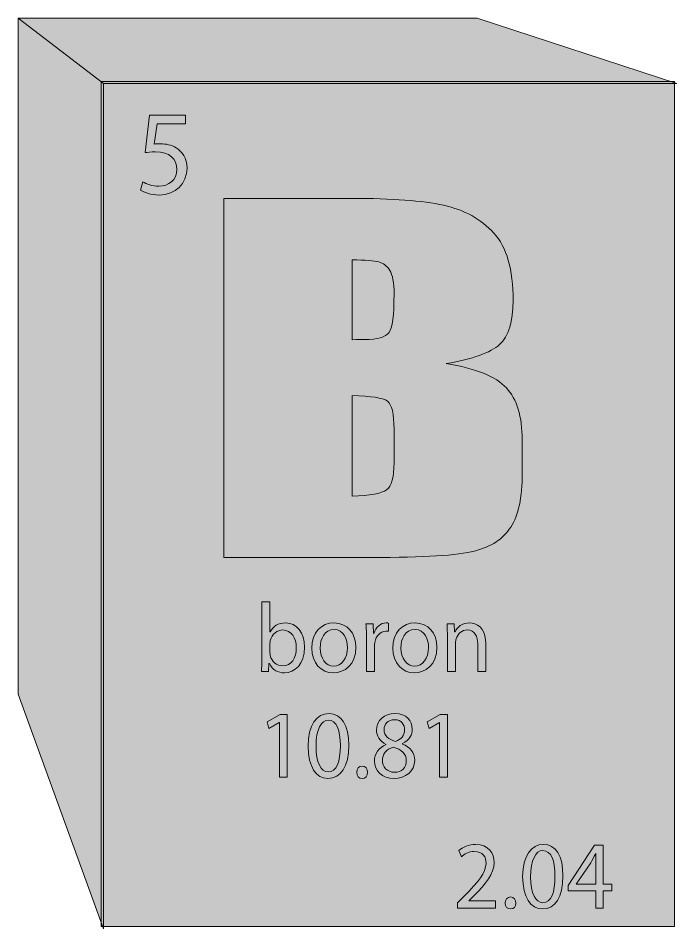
# Model space of a CAD drawing. Extents: x 256 to 1544, y -1075 to -817.
# Drawn here: x 917.6 to 1103.3, y -1073.6 to -816.9 of the extents above; entities that cross this region are included whole.
import ezdxf

# ---------------------------------------------------------------- set-up
doc = ezdxf.new("R2010")
doc.units = 0
doc.header["$MEASUREMENT"] = 0
doc.layers.add('katman 1', color=7, linetype='Continuous')

# ---------------------------------------------------------------- blocks, each defined once
blk = doc.blocks.new('block 5')
at = {"layer": 'katman 1', "true_color": 0x00d41d}
h = blk.add_hatch(color=102, dxfattribs=at)
h.dxf.hatch_style = 2
h.paths.add_polyline_path([(941.6, -835.37), (917.56, -816.93), (1047.04, -816.93), (1103.31, -835.37)])
h = blk.add_hatch(color=102, dxfattribs=at)
h.dxf.hatch_style = 2
h.paths.add_polyline_path([(941.6, -1073.6), (917.56, -1007.44), (917.56, -816.93), (941.6, -835.37)])
at = {"layer": 'katman 1', "true_color": 0x008000}
h = blk.add_hatch(color=96, dxfattribs=at)
h.dxf.hatch_style = 2
h.paths.add_polyline_path([(941, -834.74), (1102.7, -834.74), (1102.7, -1072.97), (941, -1072.97)])
at = {"layer": 'katman 1', "true_color": 0xffffff}
h = blk.add_hatch(color=7, dxfattribs=at)
h.dxf.hatch_style = 2
edge = h.paths.add_edge_path()
edge.add_spline(control_points=[(964.71, -846.71), (964.71, -846.71), (956.77, -846.71), (956.77, -846.71), (956.77, -846.71), (955.94, -852.44), (955.94, -852.44), (956.41, -852.32), (956.89, -852.32), (957.6, -852.32), (959.26, -852.32), (960.8, -852.69), (962.1, -853.44), (963.76, -854.44), (965.18, -856.43), (965.18, -859.17), (965.18, -863.53), (961.86, -866.77), (957.36, -866.77), (954.99, -866.77), (953.1, -866.02), (952.03, -865.4), (952.03, -865.4), (952.74, -863.03), (952.74, -863.03), (953.69, -863.66), (955.35, -864.28), (957.24, -864.28), (959.97, -864.28), (962.34, -862.53), (962.34, -859.54), (962.22, -856.68), (960.44, -854.56), (956.17, -854.56), (954.99, -854.56), (954.04, -854.81), (953.33, -854.81), (953.33, -854.81), (954.63, -844.22), (954.63, -844.22), (954.63, -844.22), (964.7, -844.22), (964.7, -844.22), (964.7, -844.22), (964.7, -846.71), (964.7, -846.71), (964.7, -846.71), (964.71, -846.71), (964.71, -846.71)], knot_values=[0, 0, 0, 0, 1, 1, 1, 2, 2, 2, 3, 3, 3, 4, 4, 4, 5, 5, 5, 6, 6, 6, 7, 7, 7, 8, 8, 8, 9, 9, 9, 10, 10, 10, 11, 11, 11, 12, 12, 12, 13, 13, 13, 14, 14, 14, 15, 15, 15, 16, 16, 16, 16], degree=3, periodic=1)
h = blk.add_hatch(color=7, dxfattribs=at)
h.dxf.hatch_style = 2
edge = h.paths.add_edge_path()
edge.add_spline(control_points=[(986.15, -1001.09), (986.27, -1000.22), (986.27, -998.84), (986.27, -997.6), (986.27, -997.6), (986.27, -981.4), (986.27, -981.4), (986.27, -981.4), (988.52, -981.4), (988.52, -981.4), (988.52, -981.4), (988.52, -989.87), (988.52, -989.87), (988.52, -989.87), (988.64, -989.87), (988.64, -989.87), (989.46, -988.38), (990.89, -987.38), (993.02, -987.38), (996.1, -987.38), (998.35, -990.12), (998.35, -994.23), (998.35, -999.09), (995.51, -1001.46), (992.66, -1001.46), (990.77, -1001.46), (989.35, -1000.71), (988.4, -998.84), (988.4, -998.84), (988.28, -998.84), (988.28, -998.84), (988.28, -998.84), (988.16, -1001.09), (988.16, -1001.09), (988.16, -1001.09), (986.15, -1001.09), (986.15, -1001.09), (986.15, -1001.09), (986.15, -1001.09), (986.15, -1001.09)], knot_values=[0, 0, 0, 0, 1, 1, 1, 2, 2, 2, 3, 3, 3, 4, 4, 4, 5, 5, 5, 6, 6, 6, 7, 7, 7, 8, 8, 8, 9, 9, 9, 10, 10, 10, 11, 11, 11, 12, 12, 12, 13, 13, 13, 13], degree=3, periodic=1)
edge = h.paths.add_edge_path()
edge.add_spline(control_points=[(988.52, -995.73), (988.52, -995.73), (988.52, -995.73), (988.52, -995.73), (988.52, -995.98), (988.64, -996.35), (988.64, -996.6), (989.11, -998.35), (990.41, -999.47), (992.19, -999.47), (994.56, -999.47), (995.98, -997.35), (995.98, -994.36), (995.98, -991.62), (994.68, -989.38), (992.19, -989.38), (990.65, -989.38), (989.11, -990.5), (988.64, -992.37), (988.64, -992.62), (988.52, -992.99), (988.52, -993.36), (988.52, -993.36), (988.52, -995.73), (988.52, -995.73)], knot_values=[0, 0, 0, 0, 1, 1, 1, 2, 2, 2, 3, 3, 3, 4, 4, 4, 5, 5, 5, 6, 6, 6, 7, 7, 7, 8, 8, 8, 8], degree=3, periodic=1)
h = blk.add_hatch(color=7, dxfattribs=at)
h.dxf.hatch_style = 2
edge = h.paths.add_edge_path()
edge.add_spline(control_points=[(1012.8, -994.23), (1012.8, -999.22), (1009.6, -1001.46), (1006.4, -1001.46), (1002.97, -1001.46), (1000.36, -998.72), (1000.36, -994.48), (1000.36, -990), (1003.09, -987.38), (1006.64, -987.38), (1010.31, -987.38), (1012.8, -990.25), (1012.8, -994.23)], knot_values=[0, 0, 0, 0, 1, 1, 1, 2, 2, 2, 3, 3, 3, 4, 4, 4, 4], degree=3, periodic=1)
edge = h.paths.add_edge_path()
edge.add_spline(control_points=[(1002.73, -994.48), (1002.73, -994.48), (1002.73, -994.48), (1002.73, -994.48), (1002.73, -997.35), (1004.27, -999.59), (1006.52, -999.59), (1008.77, -999.59), (1010.43, -997.35), (1010.43, -994.36), (1010.43, -992.12), (1009.37, -989.25), (1006.64, -989.25), (1003.92, -989.25), (1002.73, -991.87), (1002.73, -994.48)], knot_values=[0, 0, 0, 0, 1, 1, 1, 2, 2, 2, 3, 3, 3, 4, 4, 4, 5, 5, 5, 5], degree=3, periodic=1)
h = blk.add_hatch(color=7, dxfattribs=at)
h.dxf.hatch_style = 2
edge = h.paths.add_edge_path()
edge.add_spline(control_points=[(1015.76, -991.87), (1015.76, -990.25), (1015.76, -989), (1015.65, -987.63), (1015.65, -987.63), (1017.66, -987.63), (1017.66, -987.63), (1017.66, -987.63), (1017.78, -990.37), (1017.78, -990.37), (1017.78, -990.37), (1017.9, -990.37), (1017.9, -990.37), (1018.49, -988.5), (1019.79, -987.38), (1021.33, -987.38), (1021.69, -987.38), (1021.81, -987.38), (1022.04, -987.51), (1022.04, -987.51), (1022.04, -989.75), (1022.04, -989.75), (1021.81, -989.75), (1021.57, -989.75), (1021.21, -989.75), (1019.67, -989.75), (1018.49, -991), (1018.13, -992.86), (1018.13, -993.11), (1018.01, -993.49), (1018.01, -993.99), (1018.01, -993.99), (1018.01, -1001.09), (1018.01, -1001.09), (1018.01, -1001.09), (1015.76, -1001.09), (1015.76, -1001.09), (1015.76, -1001.09), (1015.76, -991.87), (1015.76, -991.87), (1015.76, -991.87), (1015.76, -991.87), (1015.76, -991.87)], knot_values=[0, 0, 0, 0, 1, 1, 1, 2, 2, 2, 3, 3, 3, 4, 4, 4, 5, 5, 5, 6, 6, 6, 7, 7, 7, 8, 8, 8, 9, 9, 9, 10, 10, 10, 11, 11, 11, 12, 12, 12, 13, 13, 13, 14, 14, 14, 14], degree=3, periodic=1)
h = blk.add_hatch(color=7, dxfattribs=at)
h.dxf.hatch_style = 2
edge = h.paths.add_edge_path()
edge.add_spline(control_points=[(1035.67, -994.23), (1035.67, -999.22), (1032.35, -1001.46), (1029.27, -1001.46), (1025.83, -1001.46), (1023.23, -998.72), (1023.23, -994.48), (1023.23, -990), (1025.95, -987.38), (1029.51, -987.38), (1033.18, -987.38), (1035.67, -990.25), (1035.67, -994.23)], knot_values=[0, 0, 0, 0, 1, 1, 1, 2, 2, 2, 3, 3, 3, 4, 4, 4, 4], degree=3, periodic=1)
edge = h.paths.add_edge_path()
edge.add_spline(control_points=[(1025.48, -994.48), (1025.48, -994.48), (1025.48, -994.48), (1025.48, -994.48), (1025.48, -997.35), (1027.14, -999.59), (1029.39, -999.59), (1031.64, -999.59), (1033.3, -997.35), (1033.3, -994.36), (1033.3, -992.12), (1032.23, -989.25), (1029.51, -989.25), (1026.66, -989.25), (1025.48, -991.87), (1025.48, -994.48)], knot_values=[0, 0, 0, 0, 1, 1, 1, 2, 2, 2, 3, 3, 3, 4, 4, 4, 5, 5, 5, 5], degree=3, periodic=1)
h = blk.add_hatch(color=7, dxfattribs=at)
h.dxf.hatch_style = 2
edge = h.paths.add_edge_path()
edge.add_spline(control_points=[(1038.63, -991.37), (1038.63, -990), (1038.51, -988.75), (1038.51, -987.63), (1038.51, -987.63), (1040.52, -987.63), (1040.52, -987.63), (1040.52, -987.63), (1040.64, -989.87), (1040.64, -989.87), (1040.64, -989.87), (1040.76, -989.87), (1040.76, -989.87), (1041.35, -988.63), (1042.77, -987.38), (1044.91, -987.38), (1046.68, -987.38), (1049.41, -988.5), (1049.41, -993.11), (1049.41, -993.11), (1049.41, -1001.09), (1049.41, -1001.09), (1049.41, -1001.09), (1047.16, -1001.09), (1047.16, -1001.09), (1047.16, -1001.09), (1047.16, -993.36), (1047.16, -993.36), (1047.16, -991.24), (1046.33, -989.37), (1044.19, -989.37), (1042.65, -989.37), (1041.47, -990.5), (1041.11, -991.87), (1041, -992.24), (1040.88, -992.61), (1040.88, -992.99), (1040.88, -992.99), (1040.88, -1001.09), (1040.88, -1001.09), (1040.88, -1001.09), (1038.63, -1001.09), (1038.63, -1001.09), (1038.63, -1001.09), (1038.63, -991.37), (1038.63, -991.37), (1038.63, -991.37), (1038.63, -991.37), (1038.63, -991.37)], knot_values=[0, 0, 0, 0, 1, 1, 1, 2, 2, 2, 3, 3, 3, 4, 4, 4, 5, 5, 5, 6, 6, 6, 7, 7, 7, 8, 8, 8, 9, 9, 9, 10, 10, 10, 11, 11, 11, 12, 12, 12, 13, 13, 13, 14, 14, 14, 15, 15, 15, 16, 16, 16, 16], degree=3, periodic=1)
h = blk.add_hatch(color=7, dxfattribs=at)
h.dxf.hatch_style = 2
h.paths.add_polyline_path([(991.24, -1015.42), (991.12, -1015.42), (988.28, -1017.16), (987.81, -1015.29), (991.48, -1013.17), (993.37, -1013.17), (993.37, -1030.87), (991.24, -1030.87)])
h = blk.add_hatch(color=7, dxfattribs=at)
h.dxf.hatch_style = 2
edge = h.paths.add_edge_path()
edge.add_spline(control_points=[(1010.79, -1021.9), (1010.79, -1027.88), (1008.66, -1031.24), (1004.86, -1031.24), (1001.55, -1031.24), (999.42, -1028), (999.3, -1022.14), (999.3, -1016.16), (1001.78, -1012.92), (1005.22, -1012.92), (1008.77, -1012.92), (1010.79, -1016.29), (1010.79, -1021.9)], knot_values=[0, 0, 0, 0, 1, 1, 1, 2, 2, 2, 3, 3, 3, 4, 4, 4, 4], degree=3, periodic=1)
edge = h.paths.add_edge_path()
edge.add_spline(control_points=[(1001.55, -1022.14), (1001.55, -1022.14), (1001.55, -1022.14), (1001.55, -1022.14), (1001.55, -1026.75), (1002.97, -1029.37), (1004.98, -1029.37), (1007.35, -1029.37), (1008.42, -1026.51), (1008.42, -1022.02), (1008.42, -1017.66), (1007.35, -1014.79), (1004.98, -1014.79), (1003.09, -1014.79), (1001.55, -1017.29), (1001.55, -1022.14)], knot_values=[0, 0, 0, 0, 1, 1, 1, 2, 2, 2, 3, 3, 3, 4, 4, 4, 5, 5, 5, 5], degree=3, periodic=1)
h = blk.add_hatch(color=7, dxfattribs=at)
h.dxf.hatch_style = 2
edge = h.paths.add_edge_path()
edge.add_spline(control_points=[(1018.01, -1026.38), (1018.01, -1024.14), (1019.2, -1022.64), (1021.33, -1021.65), (1021.33, -1021.65), (1021.33, -1021.65), (1021.33, -1021.65), (1019.44, -1020.65), (1018.61, -1019.15), (1018.61, -1017.66), (1018.61, -1014.79), (1020.86, -1012.92), (1023.82, -1012.92), (1027.14, -1012.92), (1028.68, -1015.04), (1028.68, -1017.29), (1028.68, -1018.78), (1027.97, -1020.4), (1025.95, -1021.4), (1025.95, -1021.4), (1025.95, -1021.52), (1025.95, -1021.52), (1028.08, -1022.39), (1029.39, -1023.89), (1029.39, -1026.13), (1029.39, -1029.12), (1026.78, -1031.24), (1023.58, -1031.24), (1020.15, -1031.24), (1018.01, -1029), (1018.01, -1026.38)], knot_values=[0, 0, 0, 0, 1, 1, 1, 2, 2, 2, 3, 3, 3, 4, 4, 4, 5, 5, 5, 6, 6, 6, 7, 7, 7, 8, 8, 8, 9, 9, 9, 10, 10, 10, 10], degree=3, periodic=1)
edge = h.paths.add_edge_path()
edge.add_spline(control_points=[(1027.02, -1026.26), (1027.02, -1026.26), (1027.02, -1026.26), (1027.02, -1026.26), (1027.02, -1024.14), (1025.6, -1023.14), (1023.35, -1022.39), (1021.33, -1023.02), (1020.27, -1024.39), (1020.27, -1026.13), (1020.27, -1027.88), (1021.57, -1029.5), (1023.7, -1029.5), (1025.71, -1029.5), (1027.02, -1028.13), (1027.02, -1026.26)], knot_values=[0, 0, 0, 0, 1, 1, 1, 2, 2, 2, 3, 3, 3, 4, 4, 4, 5, 5, 5, 5], degree=3, periodic=1)
edge = h.paths.add_edge_path()
edge.add_spline(control_points=[(1020.74, -1017.41), (1020.74, -1017.41), (1020.74, -1017.41), (1020.74, -1017.41), (1020.74, -1019.28), (1022.04, -1020.15), (1023.94, -1020.77), (1025.48, -1020.28), (1026.54, -1019.15), (1026.54, -1017.53), (1026.54, -1016.16), (1025.71, -1014.67), (1023.7, -1014.67), (1021.81, -1014.67), (1020.74, -1015.91), (1020.74, -1017.41)], knot_values=[0, 0, 0, 0, 1, 1, 1, 2, 2, 2, 3, 3, 3, 4, 4, 4, 5, 5, 5, 5], degree=3, periodic=1)
h = blk.add_hatch(color=7, dxfattribs=at)
h.dxf.hatch_style = 2
h.paths.add_polyline_path([(1036.38, -1015.42), (1033.42, -1017.16), (1032.94, -1015.29), (1036.61, -1013.17), (1038.63, -1013.17), (1038.63, -1030.87), (1036.38, -1030.87)])
h = blk.add_hatch(color=7, dxfattribs=at)
h.dxf.hatch_style = 2
edge = h.paths.add_edge_path()
edge.add_spline(control_points=[(1013.04, -1029.5), (1013.04, -1028.5), (1013.63, -1027.75), (1014.58, -1027.75), (1015.53, -1027.75), (1016.12, -1028.5), (1016.12, -1029.5), (1016.12, -1030.49), (1015.53, -1031.24), (1014.58, -1031.24), (1013.63, -1031.24), (1013.04, -1030.49), (1013.04, -1029.5)], knot_values=[0, 0, 0, 0, 1, 1, 1, 2, 2, 2, 3, 3, 3, 4, 4, 4, 4], degree=3, periodic=1)
h = blk.add_hatch(color=7, dxfattribs=at)
h.dxf.hatch_style = 2
edge = h.paths.add_edge_path()
edge.add_spline(control_points=[(1041.47, -1067.75), (1041.47, -1067.75), (1041.47, -1066.25), (1041.47, -1066.25), (1041.47, -1066.25), (1043.25, -1064.51), (1043.25, -1064.51), (1047.51, -1060.15), (1049.41, -1057.9), (1049.53, -1055.16), (1049.53, -1053.42), (1048.7, -1051.8), (1046.09, -1051.8), (1044.67, -1051.8), (1043.37, -1052.55), (1042.54, -1053.29), (1042.54, -1053.29), (1041.83, -1051.55), (1041.83, -1051.55), (1043.01, -1050.55), (1044.67, -1049.81), (1046.56, -1049.81), (1050.24, -1049.81), (1051.78, -1052.42), (1051.78, -1054.91), (1051.78, -1058.15), (1049.53, -1060.77), (1045.97, -1064.38), (1045.97, -1064.38), (1044.67, -1065.75), (1044.67, -1065.75), (1044.67, -1065.75), (1044.67, -1065.75), (1044.67, -1065.75), (1044.67, -1065.75), (1052.13, -1065.75), (1052.13, -1065.75), (1052.13, -1065.75), (1052.13, -1067.75), (1052.13, -1067.75), (1052.13, -1067.75), (1041.47, -1067.75), (1041.47, -1067.75), (1041.47, -1067.75), (1041.47, -1067.75), (1041.47, -1067.75)], knot_values=[0, 0, 0, 0, 1, 1, 1, 2, 2, 2, 3, 3, 3, 4, 4, 4, 5, 5, 5, 6, 6, 6, 7, 7, 7, 8, 8, 8, 9, 9, 9, 10, 10, 10, 11, 11, 11, 12, 12, 12, 13, 13, 13, 14, 14, 14, 15, 15, 15, 15], degree=3, periodic=1)
h = blk.add_hatch(color=7, dxfattribs=at)
h.dxf.hatch_style = 2
edge = h.paths.add_edge_path()
edge.add_spline(control_points=[(1071.21, -1058.65), (1071.21, -1064.76), (1069.07, -1068), (1065.4, -1068), (1062.08, -1068), (1059.83, -1064.76), (1059.83, -1058.9), (1059.83, -1053.04), (1062.32, -1049.81), (1065.64, -1049.81), (1069.19, -1049.81), (1071.21, -1053.04), (1071.21, -1058.65)], knot_values=[0, 0, 0, 0, 1, 1, 1, 2, 2, 2, 3, 3, 3, 4, 4, 4, 4], degree=3, periodic=1)
edge = h.paths.add_edge_path()
edge.add_spline(control_points=[(1062.08, -1059.03), (1062.08, -1059.03), (1062.08, -1059.03), (1062.08, -1059.03), (1062.08, -1063.64), (1063.51, -1066.25), (1065.52, -1066.25), (1067.89, -1066.25), (1068.95, -1063.39), (1068.95, -1058.78), (1068.95, -1054.41), (1067.89, -1051.55), (1065.52, -1051.55), (1063.51, -1051.55), (1062.08, -1054.17), (1062.08, -1059.03)], knot_values=[0, 0, 0, 0, 1, 1, 1, 2, 2, 2, 3, 3, 3, 4, 4, 4, 5, 5, 5, 5], degree=3, periodic=1)
h = blk.add_hatch(color=7, dxfattribs=at)
h.dxf.hatch_style = 2
h.paths.add_polyline_path([(1080.45, -1067.75), (1080.45, -1062.89), (1072.63, -1062.89), (1072.63, -1061.39), (1080.09, -1050.05), (1082.58, -1050.05), (1082.58, -1061.02), (1084.95, -1061.02), (1084.95, -1062.89), (1082.58, -1062.89), (1082.58, -1067.75), (1080.45, -1067.75)])
edge = h.paths.add_edge_path()
edge.add_spline(control_points=[(1080.45, -1061.02), (1080.45, -1061.02), (1080.45, -1061.02), (1080.45, -1061.02), (1080.45, -1061.02), (1080.45, -1055.16), (1080.45, -1055.16), (1080.45, -1054.17), (1080.45, -1053.29), (1080.45, -1052.42), (1080.45, -1052.42), (1080.45, -1052.42), (1080.45, -1052.42), (1079.85, -1053.42), (1079.5, -1054.17), (1079.02, -1055.04), (1079.02, -1055.04), (1074.88, -1061.02), (1074.88, -1061.02), (1074.88, -1061.02), (1074.88, -1061.02), (1074.88, -1061.02), (1074.88, -1061.02), (1080.45, -1061.02), (1080.45, -1061.02)], knot_values=[0, 0, 0, 0, 1, 1, 1, 2, 2, 2, 3, 3, 3, 4, 4, 4, 5, 5, 5, 6, 6, 6, 7, 7, 7, 8, 8, 8, 8], degree=3, periodic=1)
h = blk.add_hatch(color=7, dxfattribs=at)
h.dxf.hatch_style = 2
edge = h.paths.add_edge_path()
edge.add_spline(control_points=[(1054.86, -1066.38), (1054.86, -1065.38), (1055.57, -1064.63), (1056.4, -1064.63), (1057.35, -1064.63), (1057.94, -1065.38), (1057.94, -1066.38), (1057.94, -1067.37), (1057.35, -1068), (1056.4, -1068), (1055.57, -1068), (1054.86, -1067.37), (1054.86, -1066.38)], knot_values=[0, 0, 0, 0, 1, 1, 1, 2, 2, 2, 3, 3, 3, 4, 4, 4, 4], degree=3, periodic=1)
at = {"layer": 'katman 1', "lineweight": 0}
for points in [[(941.6, -835.37), (917.56, -816.93), (1047.04, -816.93), (1103.31, -835.37), (941.6, -835.37)], [(941.6, -1073.6), (917.56, -1007.44), (917.56, -816.93), (941.6, -835.37), (941.6, -1073.6)], [(941, -834.74), (1102.7, -834.74), (1102.7, -1072.97), (941, -1072.97), (941, -834.74)], [(991.24, -1015.42), (991.12, -1015.42), (988.28, -1017.16), (987.81, -1015.29), (991.48, -1013.17), (993.37, -1013.17), (993.37, -1030.87), (991.24, -1030.87), (991.24, -1015.42)], [(1036.38, -1015.42), (1036.38, -1015.42), (1033.42, -1017.16), (1032.94, -1015.29), (1036.61, -1013.17), (1038.63, -1013.17), (1038.63, -1030.87), (1036.38, -1030.87), (1036.38, -1015.42)], [(1080.45, -1067.75), (1080.45, -1062.89), (1072.63, -1062.89), (1072.63, -1061.39), (1080.09, -1050.05), (1082.58, -1050.05), (1082.58, -1061.02), (1084.95, -1061.02), (1084.95, -1062.89), (1082.58, -1062.89), (1082.58, -1067.75), (1080.45, -1067.75), (1080.45, -1067.75)]]:
    blk.add_lwpolyline(points, dxfattribs=at)
for points, knots in [([(964.71, -846.71), (964.71, -846.71), (956.77, -846.71), (956.77, -846.71), (956.77, -846.71), (955.94, -852.44), (955.94, -852.44), (956.41, -852.32), (956.89, -852.32), (957.6, -852.32), (959.26, -852.32), (960.8, -852.69), (962.1, -853.44), (963.76, -854.44), (965.18, -856.43), (965.18, -859.17), (965.18, -863.53), (961.86, -866.77), (957.36, -866.77), (954.99, -866.77), (953.1, -866.02), (952.03, -865.4), (952.03, -865.4), (952.74, -863.03), (952.74, -863.03), (953.69, -863.66), (955.35, -864.28), (957.24, -864.28), (959.97, -864.28), (962.34, -862.53), (962.34, -859.54), (962.22, -856.68), (960.44, -854.56), (956.17, -854.56), (954.99, -854.56), (954.04, -854.81), (953.33, -854.81), (953.33, -854.81), (954.63, -844.22), (954.63, -844.22), (954.63, -844.22), (964.7, -844.22), (964.7, -844.22), (964.7, -844.22), (964.7, -846.71), (964.7, -846.71), (964.7, -846.71), (964.71, -846.71), (964.71, -846.71)], [0, 0, 0, 0, 1, 1, 1, 2, 2, 2, 3, 3, 3, 4, 4, 4, 5, 5, 5, 6, 6, 6, 7, 7, 7, 8, 8, 8, 9, 9, 9, 10, 10, 10, 11, 11, 11, 12, 12, 12, 13, 13, 13, 14, 14, 14, 15, 15, 15, 16, 16, 16, 16]), ([(986.15, -1001.09), (986.27, -1000.22), (986.27, -998.84), (986.27, -997.6), (986.27, -997.6), (986.27, -981.4), (986.27, -981.4), (986.27, -981.4), (988.52, -981.4), (988.52, -981.4), (988.52, -981.4), (988.52, -989.87), (988.52, -989.87), (988.52, -989.87), (988.64, -989.87), (988.64, -989.87), (989.46, -988.38), (990.89, -987.38), (993.02, -987.38), (996.1, -987.38), (998.35, -990.12), (998.35, -994.23), (998.35, -999.09), (995.51, -1001.46), (992.66, -1001.46), (990.77, -1001.46), (989.35, -1000.71), (988.4, -998.84), (988.4, -998.84), (988.28, -998.84), (988.28, -998.84), (988.28, -998.84), (988.16, -1001.09), (988.16, -1001.09), (988.16, -1001.09), (986.15, -1001.09), (986.15, -1001.09), (986.15, -1001.09), (986.15, -1001.09), (986.15, -1001.09)], [0, 0, 0, 0, 1, 1, 1, 2, 2, 2, 3, 3, 3, 4, 4, 4, 5, 5, 5, 6, 6, 6, 7, 7, 7, 8, 8, 8, 9, 9, 9, 10, 10, 10, 11, 11, 11, 12, 12, 12, 13, 13, 13, 13]), ([(1012.8, -994.23), (1012.8, -999.22), (1009.6, -1001.46), (1006.4, -1001.46), (1002.97, -1001.46), (1000.36, -998.72), (1000.36, -994.48), (1000.36, -990), (1003.09, -987.38), (1006.64, -987.38), (1010.31, -987.38), (1012.8, -990.25), (1012.8, -994.23)], [0, 0, 0, 0, 1, 1, 1, 2, 2, 2, 3, 3, 3, 4, 4, 4, 4]), ([(1015.76, -991.87), (1015.76, -990.25), (1015.76, -989), (1015.65, -987.63), (1015.65, -987.63), (1017.66, -987.63), (1017.66, -987.63), (1017.66, -987.63), (1017.78, -990.37), (1017.78, -990.37), (1017.78, -990.37), (1017.9, -990.37), (1017.9, -990.37), (1018.49, -988.5), (1019.79, -987.38), (1021.33, -987.38), (1021.69, -987.38), (1021.81, -987.38), (1022.04, -987.51), (1022.04, -987.51), (1022.04, -989.75), (1022.04, -989.75), (1021.81, -989.75), (1021.57, -989.75), (1021.21, -989.75), (1019.67, -989.75), (1018.49, -991), (1018.13, -992.86), (1018.13, -993.11), (1018.01, -993.49), (1018.01, -993.99), (1018.01, -993.99), (1018.01, -1001.09), (1018.01, -1001.09), (1018.01, -1001.09), (1015.76, -1001.09), (1015.76, -1001.09), (1015.76, -1001.09), (1015.76, -991.87), (1015.76, -991.87), (1015.76, -991.87), (1015.76, -991.87), (1015.76, -991.87)], [0, 0, 0, 0, 1, 1, 1, 2, 2, 2, 3, 3, 3, 4, 4, 4, 5, 5, 5, 6, 6, 6, 7, 7, 7, 8, 8, 8, 9, 9, 9, 10, 10, 10, 11, 11, 11, 12, 12, 12, 13, 13, 13, 14, 14, 14, 14]), ([(1035.67, -994.23), (1035.67, -999.22), (1032.35, -1001.46), (1029.27, -1001.46), (1025.83, -1001.46), (1023.23, -998.72), (1023.23, -994.48), (1023.23, -990), (1025.95, -987.38), (1029.51, -987.38), (1033.18, -987.38), (1035.67, -990.25), (1035.67, -994.23)], [0, 0, 0, 0, 1, 1, 1, 2, 2, 2, 3, 3, 3, 4, 4, 4, 4]), ([(1038.63, -991.37), (1038.63, -990), (1038.51, -988.75), (1038.51, -987.63), (1038.51, -987.63), (1040.52, -987.63), (1040.52, -987.63), (1040.52, -987.63), (1040.64, -989.87), (1040.64, -989.87), (1040.64, -989.87), (1040.76, -989.87), (1040.76, -989.87), (1041.35, -988.63), (1042.77, -987.38), (1044.91, -987.38), (1046.68, -987.38), (1049.41, -988.5), (1049.41, -993.11), (1049.41, -993.11), (1049.41, -1001.09), (1049.41, -1001.09), (1049.41, -1001.09), (1047.16, -1001.09), (1047.16, -1001.09), (1047.16, -1001.09), (1047.16, -993.36), (1047.16, -993.36), (1047.16, -991.24), (1046.33, -989.37), (1044.19, -989.37), (1042.65, -989.37), (1041.47, -990.5), (1041.11, -991.87), (1041, -992.24), (1040.88, -992.61), (1040.88, -992.99), (1040.88, -992.99), (1040.88, -1001.09), (1040.88, -1001.09), (1040.88, -1001.09), (1038.63, -1001.09), (1038.63, -1001.09), (1038.63, -1001.09), (1038.63, -991.37), (1038.63, -991.37), (1038.63, -991.37), (1038.63, -991.37), (1038.63, -991.37)], [0, 0, 0, 0, 1, 1, 1, 2, 2, 2, 3, 3, 3, 4, 4, 4, 5, 5, 5, 6, 6, 6, 7, 7, 7, 8, 8, 8, 9, 9, 9, 10, 10, 10, 11, 11, 11, 12, 12, 12, 13, 13, 13, 14, 14, 14, 15, 15, 15, 16, 16, 16, 16]), ([(988.52, -995.73), (988.52, -995.73), (988.52, -995.73), (988.52, -995.73), (988.52, -995.98), (988.64, -996.35), (988.64, -996.6), (989.11, -998.35), (990.41, -999.47), (992.19, -999.47), (994.56, -999.47), (995.98, -997.35), (995.98, -994.36), (995.98, -991.62), (994.68, -989.38), (992.19, -989.38), (990.65, -989.38), (989.11, -990.5), (988.64, -992.37), (988.64, -992.62), (988.52, -992.99), (988.52, -993.36), (988.52, -993.36), (988.52, -995.73), (988.52, -995.73)], [0, 0, 0, 0, 1, 1, 1, 2, 2, 2, 3, 3, 3, 4, 4, 4, 5, 5, 5, 6, 6, 6, 7, 7, 7, 8, 8, 8, 8]), ([(1002.73, -994.48), (1002.73, -994.48), (1002.73, -994.48), (1002.73, -994.48), (1002.73, -997.35), (1004.27, -999.59), (1006.52, -999.59), (1008.77, -999.59), (1010.43, -997.35), (1010.43, -994.36), (1010.43, -992.12), (1009.37, -989.25), (1006.64, -989.25), (1003.92, -989.25), (1002.73, -991.87), (1002.73, -994.48)], [0, 0, 0, 0, 1, 1, 1, 2, 2, 2, 3, 3, 3, 4, 4, 4, 5, 5, 5, 5]), ([(1025.48, -994.48), (1025.48, -994.48), (1025.48, -994.48), (1025.48, -994.48), (1025.48, -997.35), (1027.14, -999.59), (1029.39, -999.59), (1031.64, -999.59), (1033.3, -997.35), (1033.3, -994.36), (1033.3, -992.12), (1032.23, -989.25), (1029.51, -989.25), (1026.66, -989.25), (1025.48, -991.87), (1025.48, -994.48)], [0, 0, 0, 0, 1, 1, 1, 2, 2, 2, 3, 3, 3, 4, 4, 4, 5, 5, 5, 5]), ([(1010.79, -1021.9), (1010.79, -1027.88), (1008.66, -1031.24), (1004.86, -1031.24), (1001.55, -1031.24), (999.42, -1028), (999.3, -1022.14), (999.3, -1016.16), (1001.78, -1012.92), (1005.22, -1012.92), (1008.77, -1012.92), (1010.79, -1016.29), (1010.79, -1021.9)], [0, 0, 0, 0, 1, 1, 1, 2, 2, 2, 3, 3, 3, 4, 4, 4, 4]), ([(1018.01, -1026.38), (1018.01, -1024.14), (1019.2, -1022.64), (1021.33, -1021.65), (1021.33, -1021.65), (1021.33, -1021.65), (1021.33, -1021.65), (1019.44, -1020.65), (1018.61, -1019.15), (1018.61, -1017.66), (1018.61, -1014.79), (1020.86, -1012.92), (1023.82, -1012.92), (1027.14, -1012.92), (1028.68, -1015.04), (1028.68, -1017.29), (1028.68, -1018.78), (1027.97, -1020.4), (1025.95, -1021.4), (1025.95, -1021.4), (1025.95, -1021.52), (1025.95, -1021.52), (1028.08, -1022.39), (1029.39, -1023.89), (1029.39, -1026.13), (1029.39, -1029.12), (1026.78, -1031.24), (1023.58, -1031.24), (1020.15, -1031.24), (1018.01, -1029), (1018.01, -1026.38)], [0, 0, 0, 0, 1, 1, 1, 2, 2, 2, 3, 3, 3, 4, 4, 4, 5, 5, 5, 6, 6, 6, 7, 7, 7, 8, 8, 8, 9, 9, 9, 10, 10, 10, 10]), ([(1001.55, -1022.14), (1001.55, -1022.14), (1001.55, -1022.14), (1001.55, -1022.14), (1001.55, -1026.75), (1002.97, -1029.37), (1004.98, -1029.37), (1007.35, -1029.37), (1008.42, -1026.51), (1008.42, -1022.02), (1008.42, -1017.66), (1007.35, -1014.79), (1004.98, -1014.79), (1003.09, -1014.79), (1001.55, -1017.29), (1001.55, -1022.14)], [0, 0, 0, 0, 1, 1, 1, 2, 2, 2, 3, 3, 3, 4, 4, 4, 5, 5, 5, 5]), ([(1020.74, -1017.41), (1020.74, -1017.41), (1020.74, -1017.41), (1020.74, -1017.41), (1020.74, -1019.28), (1022.04, -1020.15), (1023.94, -1020.77), (1025.48, -1020.28), (1026.54, -1019.15), (1026.54, -1017.53), (1026.54, -1016.16), (1025.71, -1014.67), (1023.7, -1014.67), (1021.81, -1014.67), (1020.74, -1015.91), (1020.74, -1017.41)], [0, 0, 0, 0, 1, 1, 1, 2, 2, 2, 3, 3, 3, 4, 4, 4, 5, 5, 5, 5]), ([(1027.02, -1026.26), (1027.02, -1026.26), (1027.02, -1026.26), (1027.02, -1026.26), (1027.02, -1024.14), (1025.6, -1023.14), (1023.35, -1022.39), (1021.33, -1023.02), (1020.27, -1024.39), (1020.27, -1026.13), (1020.27, -1027.88), (1021.57, -1029.5), (1023.7, -1029.5), (1025.71, -1029.5), (1027.02, -1028.13), (1027.02, -1026.26)], [0, 0, 0, 0, 1, 1, 1, 2, 2, 2, 3, 3, 3, 4, 4, 4, 5, 5, 5, 5]), ([(1013.04, -1029.5), (1013.04, -1028.5), (1013.63, -1027.75), (1014.58, -1027.75), (1015.53, -1027.75), (1016.12, -1028.5), (1016.12, -1029.5), (1016.12, -1030.49), (1015.53, -1031.24), (1014.58, -1031.24), (1013.63, -1031.24), (1013.04, -1030.49), (1013.04, -1029.5)], [0, 0, 0, 0, 1, 1, 1, 2, 2, 2, 3, 3, 3, 4, 4, 4, 4]), ([(1041.47, -1067.75), (1041.47, -1067.75), (1041.47, -1066.25), (1041.47, -1066.25), (1041.47, -1066.25), (1043.25, -1064.51), (1043.25, -1064.51), (1047.51, -1060.15), (1049.41, -1057.9), (1049.53, -1055.16), (1049.53, -1053.42), (1048.7, -1051.8), (1046.09, -1051.8), (1044.67, -1051.8), (1043.37, -1052.55), (1042.54, -1053.29), (1042.54, -1053.29), (1041.83, -1051.55), (1041.83, -1051.55), (1043.01, -1050.55), (1044.67, -1049.81), (1046.56, -1049.81), (1050.24, -1049.81), (1051.78, -1052.42), (1051.78, -1054.91), (1051.78, -1058.15), (1049.53, -1060.77), (1045.97, -1064.38), (1045.97, -1064.38), (1044.67, -1065.75), (1044.67, -1065.75), (1044.67, -1065.75), (1044.67, -1065.75), (1044.67, -1065.75), (1044.67, -1065.75), (1052.13, -1065.75), (1052.13, -1065.75), (1052.13, -1065.75), (1052.13, -1067.75), (1052.13, -1067.75), (1052.13, -1067.75), (1041.47, -1067.75), (1041.47, -1067.75), (1041.47, -1067.75), (1041.47, -1067.75), (1041.47, -1067.75)], [0, 0, 0, 0, 1, 1, 1, 2, 2, 2, 3, 3, 3, 4, 4, 4, 5, 5, 5, 6, 6, 6, 7, 7, 7, 8, 8, 8, 9, 9, 9, 10, 10, 10, 11, 11, 11, 12, 12, 12, 13, 13, 13, 14, 14, 14, 15, 15, 15, 15]), ([(1071.21, -1058.65), (1071.21, -1064.76), (1069.07, -1068), (1065.4, -1068), (1062.08, -1068), (1059.83, -1064.76), (1059.83, -1058.9), (1059.83, -1053.04), (1062.32, -1049.81), (1065.64, -1049.81), (1069.19, -1049.81), (1071.21, -1053.04), (1071.21, -1058.65)], [0, 0, 0, 0, 1, 1, 1, 2, 2, 2, 3, 3, 3, 4, 4, 4, 4]), ([(1062.08, -1059.03), (1062.08, -1059.03), (1062.08, -1059.03), (1062.08, -1059.03), (1062.08, -1063.64), (1063.51, -1066.25), (1065.52, -1066.25), (1067.89, -1066.25), (1068.95, -1063.39), (1068.95, -1058.78), (1068.95, -1054.41), (1067.89, -1051.55), (1065.52, -1051.55), (1063.51, -1051.55), (1062.08, -1054.17), (1062.08, -1059.03)], [0, 0, 0, 0, 1, 1, 1, 2, 2, 2, 3, 3, 3, 4, 4, 4, 5, 5, 5, 5]), ([(1080.45, -1061.02), (1080.45, -1061.02), (1080.45, -1061.02), (1080.45, -1061.02), (1080.45, -1061.02), (1080.45, -1055.16), (1080.45, -1055.16), (1080.45, -1054.17), (1080.45, -1053.29), (1080.45, -1052.42), (1080.45, -1052.42), (1080.45, -1052.42), (1080.45, -1052.42), (1079.85, -1053.42), (1079.5, -1054.17), (1079.02, -1055.04), (1079.02, -1055.04), (1074.88, -1061.02), (1074.88, -1061.02), (1074.88, -1061.02), (1074.88, -1061.02), (1074.88, -1061.02), (1074.88, -1061.02), (1080.45, -1061.02), (1080.45, -1061.02)], [0, 0, 0, 0, 1, 1, 1, 2, 2, 2, 3, 3, 3, 4, 4, 4, 5, 5, 5, 6, 6, 6, 7, 7, 7, 8, 8, 8, 8]), ([(1054.86, -1066.38), (1054.86, -1065.38), (1055.57, -1064.63), (1056.4, -1064.63), (1057.35, -1064.63), (1057.94, -1065.38), (1057.94, -1066.38), (1057.94, -1067.37), (1057.35, -1068), (1056.4, -1068), (1055.57, -1068), (1054.86, -1067.37), (1054.86, -1066.38)], [0, 0, 0, 0, 1, 1, 1, 2, 2, 2, 3, 3, 3, 4, 4, 4, 4])]:
    blk.add_open_spline(points, degree=3, knots=knots, dxfattribs=at)
blk = doc.blocks.new('block 2')
at = {"layer": 'katman 1'}
blk.add_blockref('block 5', (0, 0), dxfattribs=at)
blk = doc.blocks.new('block 12')
at = {"layer": 'katman 1', "true_color": 0xffffff}
h = blk.add_hatch(color=7, dxfattribs=at)
h.dxf.hatch_style = 2
edge = h.paths.add_edge_path()
edge.add_spline(control_points=[(975.57, -867.72), (975.57, -867.72), (1011.63, -867.72), (1011.63, -867.72), (1023.02, -867.72), (1031.65, -868.37), (1037.52, -869.66), (1043.38, -870.95), (1048.12, -873.56), (1051.73, -877.5), (1055.33, -881.44), (1057.14, -887.78), (1057.14, -896.53), (1057.14, -902.44), (1055.86, -906.57), (1053.32, -908.9), (1050.77, -911.23), (1045.75, -913.02), (1038.25, -914.27), (1046.6, -915.65), (1052.27, -917.93), (1055.25, -921.12), (1058.22, -924.31), (1059.71, -929.2), (1059.71, -935.79), (1059.71, -935.79), (1059.71, -945.18), (1059.71, -945.18), (1059.71, -952.02), (1058.64, -957.09), (1056.49, -960.38), (1054.35, -963.68), (1050.93, -965.93), (1046.23, -967.14), (1041.54, -968.35), (1031.92, -968.95), (1017.38, -968.95), (1017.38, -968.95), (975.57, -968.95), (975.57, -968.95), (975.57, -968.95), (975.57, -867.72), (975.57, -867.72)], knot_values=[0, 0, 0, 0, 1, 1, 1, 2, 2, 2, 3, 3, 3, 4, 4, 4, 5, 5, 5, 6, 6, 6, 7, 7, 7, 8, 8, 8, 9, 9, 9, 10, 10, 10, 11, 11, 11, 12, 12, 12, 13, 13, 13, 14, 14, 14, 14], degree=3, periodic=1)
edge = h.paths.add_edge_path()
edge.add_spline(control_points=[(1011.72, -885.04), (1011.72, -885.04), (1011.72, -907.55), (1011.72, -907.55), (1013.26, -907.51), (1014.46, -907.49), (1015.32, -907.49), (1018.87, -907.49), (1021.13, -906.85), (1022.11, -905.58), (1023.08, -904.31), (1023.57, -900.67), (1023.57, -894.67), (1023.57, -891.5), (1023.16, -889.28), (1022.36, -888.01), (1021.56, -886.74), (1020.52, -885.94), (1019.23, -885.6), (1017.94, -885.27), (1015.44, -885.08), (1011.72, -885.04)], knot_values=[0, 0, 0, 0, 1, 1, 1, 2, 2, 2, 3, 3, 3, 4, 4, 4, 5, 5, 5, 6, 6, 6, 7, 7, 7, 7], degree=3, periodic=1)
edge = h.paths.add_edge_path()
edge.add_spline(control_points=[(1011.72, -923.31), (1011.72, -923.31), (1011.72, -951.63), (1011.72, -951.63), (1016.81, -951.51), (1020.06, -950.92), (1021.46, -949.88), (1022.86, -948.84), (1023.57, -946.28), (1023.57, -942.19), (1023.57, -942.19), (1023.57, -932.75), (1023.57, -932.75), (1023.57, -928.41), (1022.93, -925.79), (1021.68, -924.87), (1020.42, -923.95), (1017.1, -923.43), (1011.72, -923.31)], knot_values=[0, 0, 0, 0, 1, 1, 1, 2, 2, 2, 3, 3, 3, 4, 4, 4, 5, 5, 5, 6, 6, 6, 6], degree=3, periodic=1)
at = {"layer": 'katman 1', "lineweight": 0}
for points, knots in [([(975.57, -867.72), (975.57, -867.72), (1011.63, -867.72), (1011.63, -867.72), (1023.02, -867.72), (1031.65, -868.37), (1037.52, -869.66), (1043.38, -870.95), (1048.12, -873.56), (1051.73, -877.5), (1055.33, -881.44), (1057.14, -887.78), (1057.14, -896.53), (1057.14, -902.44), (1055.86, -906.57), (1053.32, -908.9), (1050.77, -911.23), (1045.75, -913.02), (1038.25, -914.27), (1046.6, -915.65), (1052.27, -917.93), (1055.25, -921.12), (1058.22, -924.31), (1059.71, -929.2), (1059.71, -935.79), (1059.71, -935.79), (1059.71, -945.18), (1059.71, -945.18), (1059.71, -952.02), (1058.64, -957.09), (1056.49, -960.38), (1054.35, -963.68), (1050.93, -965.93), (1046.23, -967.14), (1041.54, -968.35), (1031.92, -968.95), (1017.38, -968.95), (1017.38, -968.95), (975.57, -968.95), (975.57, -968.95), (975.57, -968.95), (975.57, -867.72), (975.57, -867.72)], [0, 0, 0, 0, 1, 1, 1, 2, 2, 2, 3, 3, 3, 4, 4, 4, 5, 5, 5, 6, 6, 6, 7, 7, 7, 8, 8, 8, 9, 9, 9, 10, 10, 10, 11, 11, 11, 12, 12, 12, 13, 13, 13, 14, 14, 14, 14]), ([(1011.72, -885.04), (1011.72, -885.04), (1011.72, -907.55), (1011.72, -907.55), (1013.26, -907.51), (1014.46, -907.49), (1015.32, -907.49), (1018.87, -907.49), (1021.13, -906.85), (1022.11, -905.58), (1023.08, -904.31), (1023.57, -900.67), (1023.57, -894.67), (1023.57, -891.5), (1023.16, -889.28), (1022.36, -888.01), (1021.56, -886.74), (1020.52, -885.94), (1019.23, -885.6), (1017.94, -885.27), (1015.44, -885.08), (1011.72, -885.04)], [0, 0, 0, 0, 1, 1, 1, 2, 2, 2, 3, 3, 3, 4, 4, 4, 5, 5, 5, 6, 6, 6, 7, 7, 7, 7]), ([(1011.72, -923.31), (1011.72, -923.31), (1011.72, -951.63), (1011.72, -951.63), (1016.81, -951.51), (1020.06, -950.92), (1021.46, -949.88), (1022.86, -948.84), (1023.57, -946.28), (1023.57, -942.19), (1023.57, -942.19), (1023.57, -932.75), (1023.57, -932.75), (1023.57, -928.41), (1022.93, -925.79), (1021.68, -924.87), (1020.42, -923.95), (1017.1, -923.43), (1011.72, -923.31)], [0, 0, 0, 0, 1, 1, 1, 2, 2, 2, 3, 3, 3, 4, 4, 4, 5, 5, 5, 6, 6, 6, 6])]:
    blk.add_open_spline(points, degree=3, knots=knots, dxfattribs=at)

msp = doc.modelspace()

# ---------------------------------------------------------------- block references
at = {"layer": 'katman 1'}
for name in ['block 2', 'block 12']:
    msp.add_blockref(name, (0, 0), dxfattribs=at)

doc.saveas('drawing.dxf')
